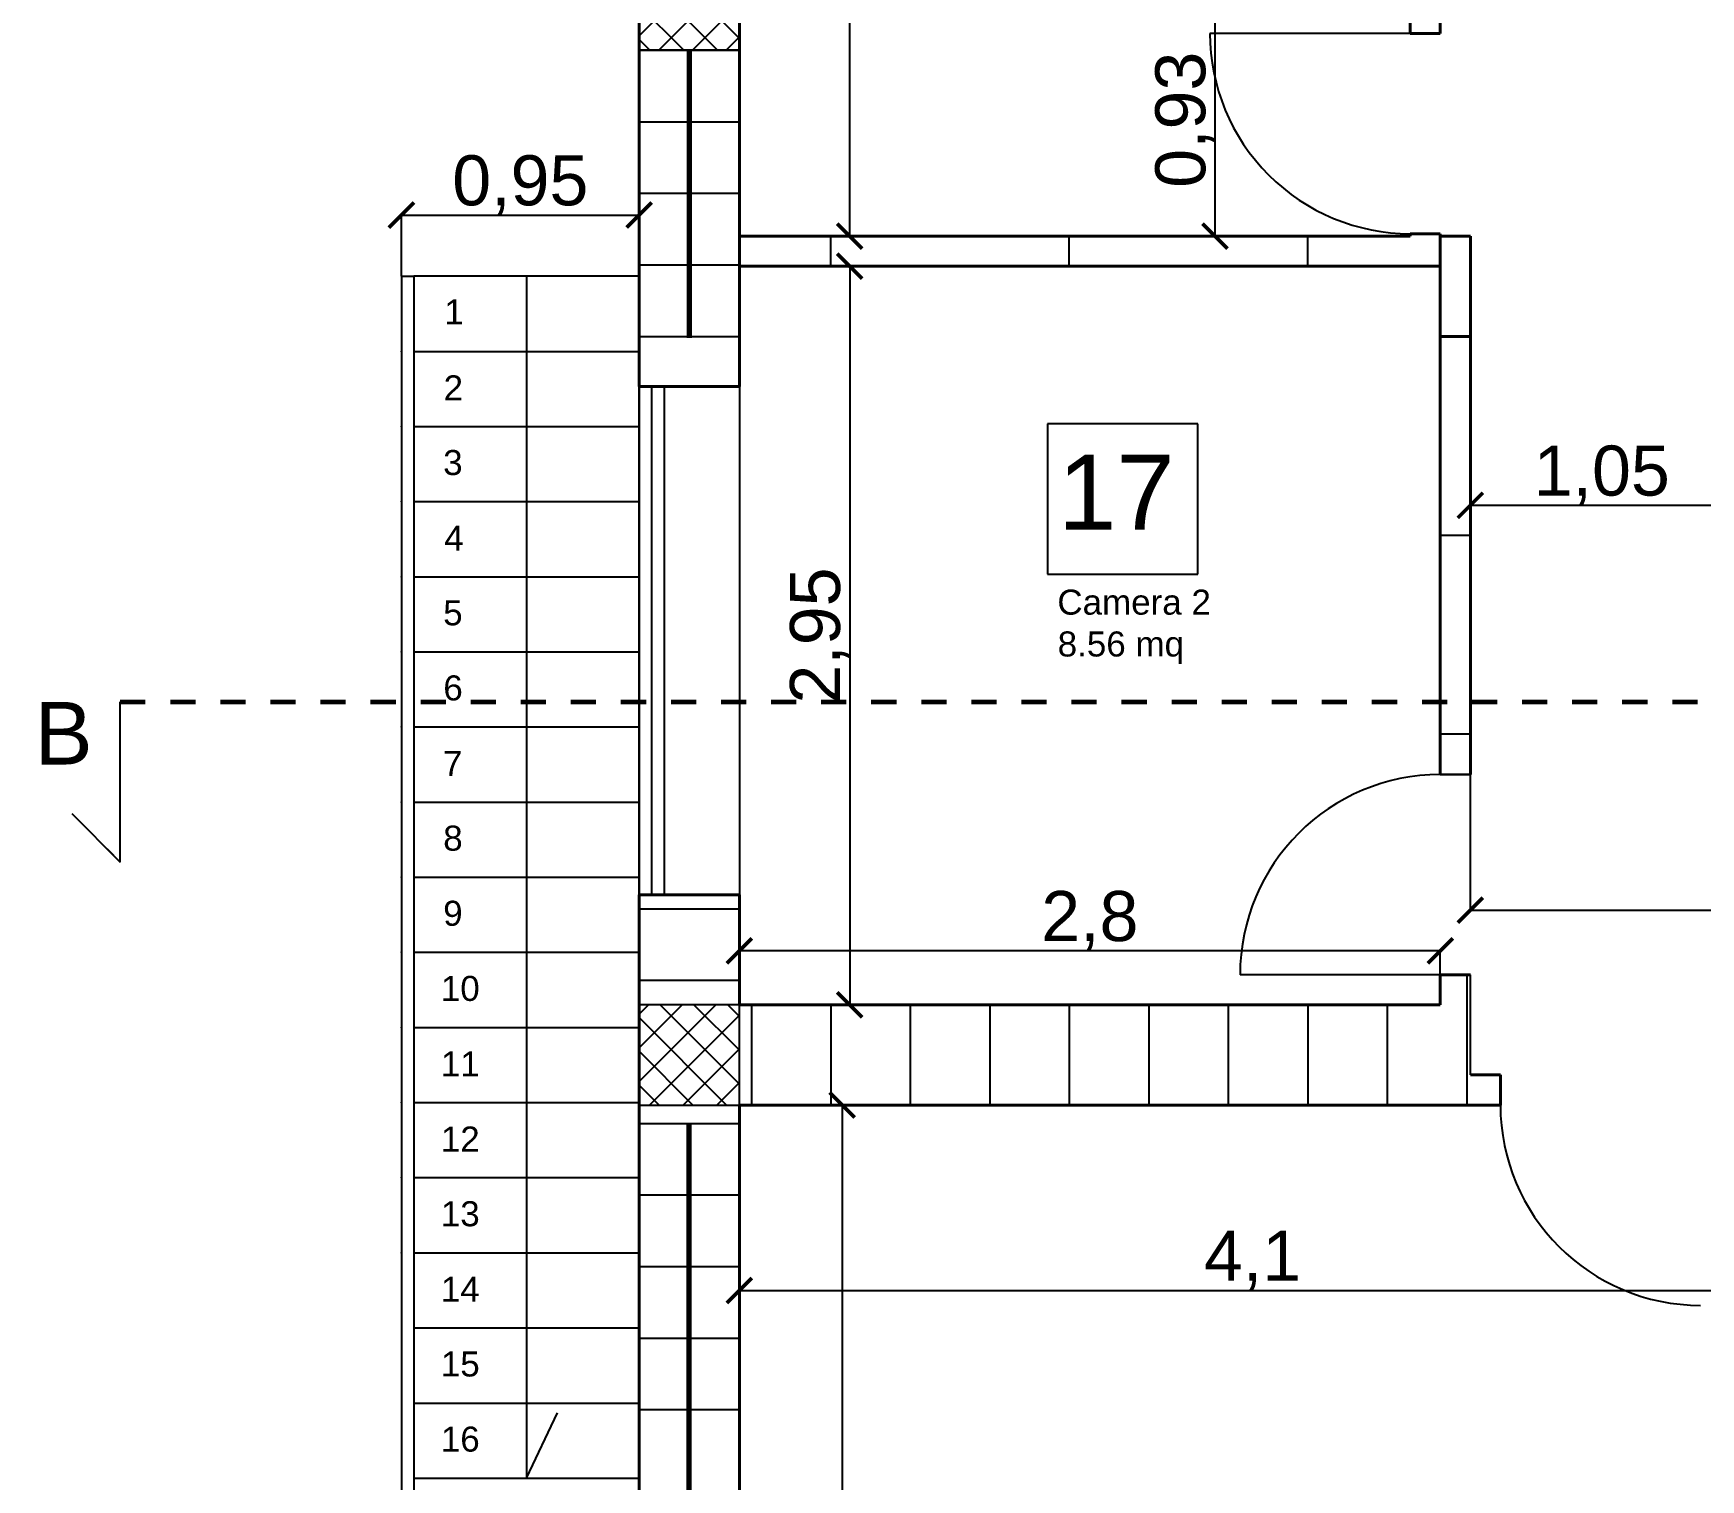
# Model space of a CAD drawing. Header units: millimetres. Extents: x 2459 to 3981, y 1231 to 4850.
# Drawn here: x 3661.19 to 3667.85, y 1283.42 to 1289.2 of the extents above; entities that cross this region are included whole.
import ezdxf

# ---------------------------------------------------------------- set-up
doc = ezdxf.new("R2010")
doc.units = ezdxf.units.MM
for name, pattern in [('JIS_02_0.7', [1.35, 0.75, -0.6]), ('JIS_02_1.0', [2, 1, -1]), ('TRATTEGGIATA', [0.75, 0.5, -0.25])]:
    doc.linetypes.add(name, pattern=pattern)
for name, color, linetype, lineweight in [('linee murature', 253, 'Continuous', 70), ('linee muri', 7, 'Continuous', 40), ('SEZIONI', 7, 'TRATTEGGIATA', 60)]:
    doc.layers.add(name, color=color, linetype=linetype, lineweight=lineweight)
doc.layers.add('quoteee', color=7, linetype='Continuous')
doc.styles.get("Standard").update_dxf_attribs({"font": 'arial.ttf'})
doc.dimstyles.new('Copia di ISO-25', dxfattribs={"dimtxt": 0.2, "dimasz": 0.1, "dimexe": 0, "dimexo": 0, "dimgap": 0, "dimtad": 3, "dimtxsty": 'Standard', "dimblk": 'ARCHTICK', "dimcen": -2.5, "dimclrd": 256, "dimclre": 256, "dimclrt": 256, "dimadec": 0, "dimazin": 0, "dimtfac": 1, "dimtmove": 2, "dimatfit": 3, "dimldrblk": 'ARCHTICK', "dimfxl": 1, "dimfxlon": 1, "dimtfillclr": 256, "dimlwd": -1, "dimlwe": -1, "dimarcsym": 0})

# ---------------------------------------------------------------- blocks, each defined once
blk = doc.blocks.new('_ArchTick')
at = {"color": 0, "linetype": 'ByBlock', "const_width": 0.15}
blk.add_lwpolyline([(-0.5, -0.5), (0.5, 0.5)], dxfattribs=at)
blk = doc.blocks.new('*D299')
at = {"layer": 'Defpoints', "color": 0, "lineweight": -3, "ltscale": 0.01, "transparency": 16777216}
for p in [(3664.0147, 1291.8906), (3664.4556, 1291.8906), (3664.0147, 1288.3906)]:
    blk.add_point(p, dxfattribs=at)
at = {"layer": 'quoteee', "ltscale": 0.01, "transparency": 16777216}
for p, q in [((3664.0147, 1291.8906), (3664.4556, 1291.8906)), ((3664.4556, 1288.3906), (3664.4556, 1291.8906)), ((3664.0147, 1288.3906), (3664.4556, 1288.3906))]:
    blk.add_line(p, q, dxfattribs=at)
at = {"layer": 'quoteee', "ltscale": 0.01, "transparency": 16777216, "xscale": 0.1, "yscale": 0.1, "zscale": 0.1}
for p, rotation in [((3664.4556, 1291.8906), 90), ((3664.4556, 1288.3906), 270)]:
    blk.add_blockref('_ArchTick', p, dxfattribs=dict(at, rotation=rotation))
at = {"layer": 'quoteee', "ltscale": 0.01, "transparency": 16777216, "insert": (3664.3354, 1290.1406), "char_height": 0.2, "attachment_point": 5, "rotation": 90}
blk.add_mtext('3,5', dxfattribs=at)
blk = doc.blocks.new('*D303')
at = {"layer": 'Defpoints', "color": 0, "lineweight": -3, "ltscale": 0.01, "transparency": 16777216}
for p in [(3666.9347, 1287.4906), (3667.9847, 1287.4906), (3666.9347, 1287.3156)]:
    blk.add_point(p, dxfattribs=at)
at = {"layer": 'quoteee', "ltscale": 0.01, "transparency": 16777216}
for p, q in [((3666.9347, 1287.4906), (3666.9347, 1287.3156)), ((3667.9847, 1287.4906), (3667.9847, 1287.3156)), ((3667.9847, 1287.3156), (3666.9347, 1287.3156))]:
    blk.add_line(p, q, dxfattribs=at)
at = {"layer": 'quoteee', "ltscale": 0.01, "transparency": 16777216, "xscale": 0.1, "yscale": 0.1, "zscale": 0.1, "rotation": 180}
blk.add_blockref('_ArchTick', (3666.9347, 1287.3156), dxfattribs=at)
at = {"layer": 'quoteee', "ltscale": 0.01, "transparency": 16777216, "xscale": 0.1, "yscale": 0.1, "zscale": 0.1}
blk.add_blockref('_ArchTick', (3667.9847, 1287.3156), dxfattribs=at)
at = {"layer": 'quoteee', "ltscale": 0.01, "transparency": 16777216, "insert": (3667.4597, 1287.4358), "char_height": 0.2, "attachment_point": 5}
blk.add_mtext('1,05', dxfattribs=at)
blk = doc.blocks.new('*D304')
at = {"layer": 'Defpoints', "color": 0, "lineweight": -3, "ltscale": 0.01, "transparency": 16777216}
for p in [(3664.0147, 1285.5366), (3664.0147, 1285.3206), (3666.8147, 1285.3206)]:
    blk.add_point(p, dxfattribs=at)
at = {"layer": 'quoteee', "ltscale": 0.01, "transparency": 16777216}
for p, q in [((3664.0147, 1285.3206), (3664.0147, 1285.5366)), ((3666.8147, 1285.5366), (3664.0147, 1285.5366)), ((3666.8147, 1285.3206), (3666.8147, 1285.5366))]:
    blk.add_line(p, q, dxfattribs=at)
at = {"layer": 'quoteee', "ltscale": 0.01, "transparency": 16777216, "xscale": 0.1, "yscale": 0.1, "zscale": 0.1, "rotation": 180}
blk.add_blockref('_ArchTick', (3664.0147, 1285.5366), dxfattribs=at)
at = {"layer": 'quoteee', "ltscale": 0.01, "transparency": 16777216, "xscale": 0.1, "yscale": 0.1, "zscale": 0.1}
blk.add_blockref('_ArchTick', (3666.8147, 1285.5366), dxfattribs=at)
at = {"layer": 'quoteee', "ltscale": 0.01, "transparency": 16777216, "insert": (3665.4147, 1285.6568), "char_height": 0.2, "attachment_point": 5}
blk.add_mtext('2,8', dxfattribs=at)
blk = doc.blocks.new('*D305')
at = {"layer": 'Defpoints', "color": 0, "lineweight": -3, "ltscale": 0.01, "transparency": 16777216}
for p in [(3664.0147, 1288.2706), (3664.0147, 1285.3206), (3664.4556, 1285.3206)]:
    blk.add_point(p, dxfattribs=at)
at = {"layer": 'quoteee', "ltscale": 0.01, "transparency": 16777216}
for p, q in [((3664.0147, 1288.2706), (3664.4556, 1288.2706)), ((3664.4556, 1288.2706), (3664.4556, 1285.3206)), ((3664.0147, 1285.3206), (3664.4556, 1285.3206))]:
    blk.add_line(p, q, dxfattribs=at)
at = {"layer": 'quoteee', "ltscale": 0.01, "transparency": 16777216, "xscale": 0.1, "yscale": 0.1, "zscale": 0.1}
for p, rotation in [((3664.4556, 1288.2706), 90), ((3664.4556, 1285.3206), 270)]:
    blk.add_blockref('_ArchTick', p, dxfattribs=dict(at, rotation=rotation))
at = {"layer": 'quoteee', "ltscale": 0.01, "transparency": 16777216, "insert": (3664.3354, 1286.7956), "char_height": 0.2, "attachment_point": 5, "rotation": 90}
blk.add_mtext('2,95', dxfattribs=at)
blk = doc.blocks.new('*D306')
at = {"layer": 'Defpoints', "color": 0, "lineweight": -3, "ltscale": 0.01, "transparency": 16777216}
for p in [(3664.0147, 1284.9206), (3664.0147, 1280.4706), (3664.4251, 1280.4706)]:
    blk.add_point(p, dxfattribs=at)
at = {"layer": 'quoteee', "ltscale": 0.01, "transparency": 16777216}
for p, q in [((3664.0147, 1284.9206), (3664.4251, 1284.9206)), ((3664.4251, 1284.9206), (3664.4251, 1280.4706)), ((3664.0147, 1280.4706), (3664.4251, 1280.4706))]:
    blk.add_line(p, q, dxfattribs=at)
at = {"layer": 'quoteee', "ltscale": 0.01, "transparency": 16777216, "xscale": 0.1, "yscale": 0.1, "zscale": 0.1}
for p, rotation in [((3664.4251, 1284.9206), 90), ((3664.4251, 1280.4706), 270)]:
    blk.add_blockref('_ArchTick', p, dxfattribs=dict(at, rotation=rotation))
at = {"layer": 'quoteee', "ltscale": 0.01, "transparency": 16777216, "insert": (3664.3054, 1282.6956), "char_height": 0.2, "attachment_point": 5, "rotation": 90}
blk.add_mtext('4,45', dxfattribs=at)
blk = doc.blocks.new('*D186')
at = {"layer": 'Defpoints', "color": 0, "lineweight": -3, "ltscale": 0.01, "transparency": 16777216}
for p in [(3664.0147, 1284.1799), (3668.1147, 1284.1799), (3668.1147, 1284.1799)]:
    blk.add_point(p, dxfattribs=at)
at = {"layer": 'quoteee', "ltscale": 0.01, "transparency": 16777216}
blk.add_line((3664.0147, 1284.1799), (3668.1147, 1284.1799), dxfattribs=at)
at = {"layer": 'quoteee', "ltscale": 0.01, "transparency": 16777216, "xscale": 0.1, "yscale": 0.1, "zscale": 0.1, "rotation": 180}
blk.add_blockref('_ArchTick', (3664.0147, 1284.1799), dxfattribs=at)
at = {"layer": 'quoteee', "ltscale": 0.01, "transparency": 16777216, "xscale": 0.1, "yscale": 0.1, "zscale": 0.1}
blk.add_blockref('_ArchTick', (3668.1147, 1284.1799), dxfattribs=at)
at = {"layer": 'quoteee', "ltscale": 0.01, "transparency": 16777216, "insert": (3666.0647, 1284.3001), "char_height": 0.2, "attachment_point": 5}
blk.add_mtext('4,1', dxfattribs=at)
blk = doc.blocks.new('*D188')
at = {"layer": 'Defpoints', "color": 0, "lineweight": -3, "ltscale": 0.01, "transparency": 16777216}
for p in [(3666.9347, 1286.4985), (3671.7047, 1286.4985), (3671.7047, 1285.6985)]:
    blk.add_point(p, dxfattribs=at)
at = {"layer": 'quoteee', "ltscale": 0.01, "transparency": 16777216}
for p, q in [((3666.9347, 1286.4985), (3666.9347, 1285.6985)), ((3671.7047, 1286.4985), (3671.7047, 1285.6985)), ((3666.9347, 1285.6985), (3671.7047, 1285.6985))]:
    blk.add_line(p, q, dxfattribs=at)
at = {"layer": 'quoteee', "ltscale": 0.01, "transparency": 16777216, "xscale": 0.1, "yscale": 0.1, "zscale": 0.1, "rotation": 180}
blk.add_blockref('_ArchTick', (3666.9347, 1285.6985), dxfattribs=at)
at = {"layer": 'quoteee', "ltscale": 0.01, "transparency": 16777216, "xscale": 0.1, "yscale": 0.1, "zscale": 0.1}
blk.add_blockref('_ArchTick', (3671.7047, 1285.6985), dxfattribs=at)
at = {"layer": 'quoteee', "ltscale": 0.01, "transparency": 16777216, "insert": (3669.3197, 1285.8183), "char_height": 0.2, "attachment_point": 5}
blk.add_mtext('4,77', dxfattribs=at)
blk = doc.blocks.new('*D403')
at = {"layer": 'Defpoints', "color": 0, "lineweight": -3, "transparency": 16777216}
for p in [(3665.9147, 1289.3206), (3665.9147, 1288.3906), (3665.9147, 1288.3906)]:
    blk.add_point(p, dxfattribs=at)
at = {"layer": 'quoteee', "transparency": 16777216}
blk.add_line((3665.9147, 1289.3206), (3665.9147, 1288.3906), dxfattribs=at)
at = {"layer": 'quoteee', "transparency": 16777216, "xscale": 0.1, "yscale": 0.1, "zscale": 0.1}
for p, rotation in [((3665.9147, 1289.3206), 90), ((3665.9147, 1288.3906), 270)]:
    blk.add_blockref('_ArchTick', p, dxfattribs=dict(at, rotation=rotation))
at = {"layer": 'quoteee', "transparency": 16777216, "insert": (3665.7946, 1288.8556), "char_height": 0.2, "attachment_point": 5, "rotation": 90}
blk.add_mtext('0,93', dxfattribs=at)
blk = doc.blocks.new('*D453')
at = {"layer": 'Defpoints', "color": 0, "lineweight": -3, "transparency": 16777216}
for p in [(3663.6147, 1288.4748), (3662.6647, 1288.2306), (3663.6147, 1288.2306)]:
    blk.add_point(p, dxfattribs=at)
at = {"layer": 'quoteee', "transparency": 16777216}
for p, q in [((3662.6647, 1288.2306), (3662.6647, 1288.4748)), ((3662.6647, 1288.4748), (3663.6147, 1288.4748)), ((3663.6147, 1288.2306), (3663.6147, 1288.4748))]:
    blk.add_line(p, q, dxfattribs=at)
at = {"layer": 'quoteee', "transparency": 16777216, "xscale": 0.1, "yscale": 0.1, "zscale": 0.1, "rotation": 180}
blk.add_blockref('_ArchTick', (3662.6647, 1288.4748), dxfattribs=at)
at = {"layer": 'quoteee', "transparency": 16777216, "xscale": 0.1, "yscale": 0.1, "zscale": 0.1}
blk.add_blockref('_ArchTick', (3663.6147, 1288.4748), dxfattribs=at)
at = {"layer": 'quoteee', "transparency": 16777216, "insert": (3663.1397, 1288.595), "char_height": 0.2, "attachment_point": 5}
blk.add_mtext('0,95', dxfattribs=at)
blk = doc.blocks.new('*D456')
at = {"layer": 'Defpoints', "color": 0, "lineweight": -3, "transparency": 16777216}
for p in [(3663.6147, 1289.6606), (3659.6977, 1287.7906), (3663.6147, 1287.7906)]:
    blk.add_point(p, dxfattribs=at)
at = {"layer": 'quoteee', "transparency": 16777216}
for p, q in [((3660.6977, 1289.6606), (3659.6977, 1289.6606)), ((3659.6977, 1289.6606), (3659.6977, 1287.7906)), ((3660.6977, 1287.7906), (3659.6977, 1287.7906))]:
    blk.add_line(p, q, dxfattribs=at)
at = {"layer": 'quoteee', "transparency": 16777216, "xscale": 0.1, "yscale": 0.1, "zscale": 0.1}
for p, rotation in [((3659.6977, 1289.6606), 90), ((3659.6977, 1287.7906), 270)]:
    blk.add_blockref('_ArchTick', p, dxfattribs=dict(at, rotation=rotation))
at = {"layer": 'quoteee', "transparency": 16777216, "insert": (3659.5775, 1288.7256), "char_height": 0.2, "attachment_point": 5, "rotation": 90}
blk.add_mtext('1,87', dxfattribs=at)
blk = doc.blocks.new('*D457')
at = {"layer": 'Defpoints', "color": 0, "lineweight": -3, "transparency": 16777216}
for p in [(3663.6147, 1287.7906), (3659.6977, 1285.7606), (3663.6147, 1285.7606)]:
    blk.add_point(p, dxfattribs=at)
at = {"layer": 'quoteee', "transparency": 16777216}
for p, q in [((3660.6977, 1287.7906), (3659.6977, 1287.7906)), ((3659.6977, 1287.7906), (3659.6977, 1285.7606)), ((3660.6977, 1285.7606), (3659.6977, 1285.7606))]:
    blk.add_line(p, q, dxfattribs=at)
at = {"layer": 'quoteee', "transparency": 16777216, "xscale": 0.1, "yscale": 0.1, "zscale": 0.1}
for p, rotation in [((3659.6977, 1287.7906), 90), ((3659.6977, 1285.7606), 270)]:
    blk.add_blockref('_ArchTick', p, dxfattribs=dict(at, rotation=rotation))
at = {"layer": 'quoteee', "transparency": 16777216, "insert": (3659.5775, 1286.7756), "char_height": 0.2, "attachment_point": 5, "rotation": 90}
blk.add_mtext('2,03', dxfattribs=at)
blk = doc.blocks.new('*D458')
at = {"layer": 'Defpoints', "color": 0, "lineweight": -3, "transparency": 16777216}
for p in [(3663.6647, 1285.7606), (3659.6977, 1280.0706), (3663.6147, 1280.0706)]:
    blk.add_point(p, dxfattribs=at)
at = {"layer": 'quoteee', "transparency": 16777216}
for p, q in [((3660.6977, 1285.7606), (3659.6977, 1285.7606)), ((3659.6977, 1285.7606), (3659.6977, 1280.0706)), ((3660.6977, 1280.0706), (3659.6977, 1280.0706))]:
    blk.add_line(p, q, dxfattribs=at)
at = {"layer": 'quoteee', "transparency": 16777216, "xscale": 0.1, "yscale": 0.1, "zscale": 0.1}
for p, rotation in [((3659.6977, 1285.7606), 90), ((3659.6977, 1280.0706), 270)]:
    blk.add_blockref('_ArchTick', p, dxfattribs=dict(at, rotation=rotation))
at = {"layer": 'quoteee', "transparency": 16777216, "insert": (3659.5775, 1282.9156), "char_height": 0.2, "attachment_point": 5, "rotation": 90}
blk.add_mtext('5,69', dxfattribs=at)
blk = doc.blocks.new('*D459')
at = {"layer": 'Defpoints', "color": 0, "lineweight": -3, "transparency": 16777216}
for p in [(3658.6421, 1292.2906), (3663.6147, 1292.2906), (3663.6147, 1280.0706)]:
    blk.add_point(p, dxfattribs=at)
at = {"layer": 'quoteee', "transparency": 16777216}
for p, q in [((3659.6421, 1292.2906), (3658.6421, 1292.2906)), ((3658.6421, 1280.0706), (3658.6421, 1292.2906)), ((3659.6421, 1280.0706), (3658.6421, 1280.0706))]:
    blk.add_line(p, q, dxfattribs=at)
at = {"layer": 'quoteee', "transparency": 16777216, "xscale": 0.1, "yscale": 0.1, "zscale": 0.1}
for p, rotation in [((3658.6421, 1292.2906), 90), ((3658.6421, 1280.0706), 270)]:
    blk.add_blockref('_ArchTick', p, dxfattribs=dict(at, rotation=rotation))
at = {"layer": 'quoteee', "transparency": 16777216, "insert": (3658.5219, 1286.1806), "char_height": 0.2, "attachment_point": 5, "rotation": 90}
blk.add_mtext('12,22', dxfattribs=at)
blk = doc.blocks.new('*D460')
at = {"layer": 'Defpoints', "color": 0, "lineweight": -3, "transparency": 16777216}
for p in [(3656.4686, 1292.2906), (3663.6147, 1292.2906), (3662.5959, 1278.1925)]:
    blk.add_point(p, dxfattribs=at)
at = {"layer": 'quoteee', "transparency": 16777216}
for p, q in [((3657.4686, 1292.2906), (3656.4686, 1292.2906)), ((3656.4686, 1278.1925), (3656.4686, 1292.2906)), ((3657.4686, 1278.1925), (3656.4686, 1278.1925))]:
    blk.add_line(p, q, dxfattribs=at)
at = {"layer": 'quoteee', "transparency": 16777216, "xscale": 0.1, "yscale": 0.1, "zscale": 0.1}
for p, rotation in [((3656.4686, 1292.2906), 90), ((3656.4686, 1278.1925), 270)]:
    blk.add_blockref('_ArchTick', p, dxfattribs=dict(at, rotation=rotation))
at = {"layer": 'quoteee', "transparency": 16777216, "insert": (3656.3484, 1285.2415), "char_height": 0.2, "attachment_point": 5, "rotation": 90}
blk.add_mtext('14,1', dxfattribs=at)

msp = doc.modelspace()

# ---------------------------------------------------------------- hatches: boundary and pattern name
h = msp.add_hatch()
h.set_pattern_fill('ANSI37', color=256, scale=0.03)
h.paths.add_polyline_path([(3671.964742, 1287.791736), (3671.564742, 1287.791736), (3671.564742, 1287.391736), (3671.964742, 1287.391736)])
h.paths.add_polyline_path([(3664.014742, 1292.290565), (3663.614742, 1292.290565), (3663.614742, 1291.890565), (3664.014742, 1291.890565)])
h.paths.add_polyline_path([(3667.024742, 1292.290565), (3666.624742, 1292.290565), (3666.624742, 1291.890565), (3667.024742, 1291.890565)])
h.paths.add_polyline_path([(3670.004742, 1291.890565), (3670.404742, 1291.890565), (3670.404742, 1292.290565), (3670.004742, 1292.290565)])
h.paths.add_polyline_path([(3670.004742, 1289.134637), (3670.404742, 1289.134637), (3670.404742, 1289.534637), (3670.004742, 1289.534637)])
h.paths.add_polyline_path([(3664.014742, 1289.534637), (3663.614742, 1289.534637), (3663.614742, 1289.134637), (3664.014742, 1289.134637)])
h.paths.add_polyline_path([(3670.004742, 1284.920565), (3670.404742, 1284.920565), (3670.404742, 1285.320565), (3670.004742, 1285.320565)])
h.paths.add_polyline_path([(3668.374742, 1285.320565), (3667.974742, 1285.320565), (3667.974742, 1284.920565), (3668.374742, 1284.920565)])
h.paths.add_polyline_path([(3663.614742, 1285.320565), (3663.614742, 1284.920565), (3664.014742, 1284.920565), (3664.014742, 1285.320565)])
h.paths.add_polyline_path([(3671.969742, 1280.470565), (3671.559742, 1280.470565), (3671.559742, 1280.070565), (3671.969742, 1280.070565)])
h.paths.add_polyline_path([(3668.374742, 1280.470565), (3667.974742, 1280.470565), (3667.974742, 1280.070565), (3668.374742, 1280.070565)])
h.paths.add_polyline_path([(3664.014742, 1280.070565), (3664.014742, 1280.470565), (3663.614742, 1280.470565), (3663.614742, 1280.070565)])

# ---------------------------------------------------------------- linework, layer by layer
at = {"linetype": 'Continuous'}
for p, q in [((3663.614742, 1289.660565), (3663.614742, 1287.790565)), ((3664.014742, 1289.660565), (3664.014742, 1288.390565)), ((3663.614742, 1289.534637), (3663.614742, 1289.134637)), ((3664.014742, 1289.134637), (3664.014742, 1289.534637)), ((3666.694742, 1289.200565), (3665.894742, 1289.200565)), ((3666.814742, 1289.200565), (3666.694742, 1289.200565)), ((3663.614742, 1289.134637), (3664.014742, 1289.134637)), ((3663.614742, 1289.134637), (3664.014742, 1289.134637)), ((3663.614742, 1287.790565), (3663.614742, 1289.134637)), ((3663.614742, 1289.133465), (3664.014742, 1289.133465)), ((3663.614742, 1289.133465), (3664.014742, 1289.133465)), ((3664.014742, 1289.134637), (3664.014742, 1287.790565)), ((3663.614742, 1288.847715), (3664.014742, 1288.847715)), ((3663.614742, 1288.847715), (3664.014742, 1288.847715)), ((3663.614742, 1288.561965), (3664.014742, 1288.561965)), ((3663.614742, 1288.561965), (3664.014742, 1288.561965)), ((3664.014742, 1288.270565), (3664.014742, 1288.390565)), ((3664.014742, 1288.390565), (3664.014742, 1288.270565)), ((3664.014742, 1288.390565), (3666.694742, 1288.390565)), ((3664.380169, 1288.270565), (3664.380169, 1288.390565)), ((3664.380169, 1288.270565), (3664.380169, 1288.390565)), ((3665.332669, 1288.270565), (3665.332669, 1288.390565)), ((3665.332669, 1288.270565), (3665.332669, 1288.390565)), ((3666.285169, 1288.270565), (3666.285169, 1288.390565)), ((3666.285169, 1288.270565), (3666.285169, 1288.390565)), ((3666.694742, 1288.390565), (3666.694742, 1288.400565)), ((3666.694742, 1288.400565), (3666.814742, 1288.400565)), ((3666.814742, 1288.400565), (3666.814742, 1288.270565)), ((3662.664742, 1288.230565), (3662.664742, 1283.19229)), ((3662.664742, 1288.230565), (3662.714742, 1288.230565)), ((3663.614742, 1288.230565), (3662.714742, 1288.230565)), ((3662.714742, 1288.230565), (3662.714742, 1283.164177)), ((3663.164742, 1288.230565), (3663.164742, 1283.430565)), ((3663.614742, 1288.276215), (3664.014742, 1288.276215)), ((3663.614742, 1288.276215), (3664.014742, 1288.276215)), ((3663.614742, 1288.240565), (3663.614742, 1288.230565)), ((3664.014742, 1288.270565), (3664.014742, 1287.790565)), ((3666.814742, 1288.270565), (3664.014742, 1288.270565)), ((3663.614742, 1287.990465), (3664.014742, 1287.990465)), ((3663.614742, 1287.990465), (3664.014742, 1287.990465)), ((3666.814742, 1287.990465), (3666.934742, 1287.990465)), ((3662.714742, 1287.930565), (3663.614742, 1287.930565)), ((3663.614742, 1287.790565), (3664.014742, 1287.790565)), ((3663.614742, 1287.790565), (3663.614742, 1285.760565)), ((3663.614742, 1287.790565), (3664.014742, 1287.790565)), ((3663.614742, 1285.760565), (3663.614742, 1287.790565)), ((3663.614742, 1285.760565), (3663.614742, 1287.790565)), ((3663.614742, 1287.790565), (3664.014742, 1287.790565)), ((3664.014742, 1287.790565), (3663.614742, 1287.790565)), ((3663.664742, 1287.790565), (3663.714742, 1287.790565)), ((3663.664742, 1285.760565), (3663.664742, 1287.790565)), ((3663.714742, 1287.790565), (3663.714742, 1285.760565)), ((3664.014742, 1287.790565), (3664.014742, 1285.760565)), ((3664.014742, 1287.790565), (3664.014742, 1285.760565)), ((3664.014742, 1287.790565), (3664.014742, 1285.760565)), ((3662.714742, 1287.630565), (3663.614742, 1287.630565)), ((3665.845673, 1287.640894), (3665.245673, 1287.640894)), ((3665.245673, 1287.640894), (3665.245673, 1287.040894)), ((3665.845673, 1287.040894), (3665.845673, 1287.640894)), ((3662.714742, 1287.330565), (3663.614742, 1287.330565)), ((3666.814742, 1287.196715), (3666.934742, 1287.196715)), ((3666.814742, 1287.196715), (3666.934742, 1287.196715)), ((3662.714742, 1287.030565), (3663.614742, 1287.030565)), ((3665.245673, 1287.040894), (3665.845673, 1287.040894)), ((3662.714742, 1286.730565), (3663.614742, 1286.730565)), ((3662.714742, 1286.430565), (3663.614742, 1286.430565)), ((3666.814742, 1286.402965), (3666.934742, 1286.402965)), ((3666.814742, 1286.402965), (3666.934742, 1286.402965)), ((3666.934742, 1286.240565), (3666.814742, 1286.240565)), ((3666.814742, 1286.240565), (3666.934742, 1286.240565)), ((3662.714742, 1286.130565), (3663.614742, 1286.130565)), ((3662.714742, 1285.830565), (3663.614742, 1285.830565)), ((3663.614742, 1285.760565), (3664.014742, 1285.760565)), ((3663.614742, 1285.760565), (3663.614742, 1280.070565)), ((3664.014742, 1285.760565), (3663.614742, 1285.760565)), ((3664.014742, 1285.760565), (3663.614742, 1285.760565)), ((3663.614742, 1285.760565), (3664.014742, 1285.760565)), ((3663.614742, 1285.320565), (3663.614742, 1285.760565)), ((3663.614742, 1285.704465), (3664.014742, 1285.704465)), ((3663.614742, 1285.704465), (3664.014742, 1285.704465)), ((3663.714742, 1285.760565), (3663.664742, 1285.760565)), ((3664.014742, 1285.760565), (3664.014742, 1285.320565)), ((3664.014742, 1285.760565), (3664.014742, 1285.320565)), ((3662.714742, 1285.530565), (3663.614742, 1285.530565)), ((3666.814742, 1285.440565), (3666.014742, 1285.440565)), ((3666.934742, 1285.440565), (3666.814742, 1285.440565)), ((3666.920169, 1285.440565), (3666.920169, 1284.920565)), ((3666.920169, 1285.440565), (3666.920169, 1284.920565)), ((3663.614742, 1285.418715), (3664.014742, 1285.418715)), ((3663.614742, 1285.418715), (3664.014742, 1285.418715)), ((3664.014742, 1285.320565), (3663.614742, 1285.320565)), ((3663.614742, 1285.320565), (3663.614742, 1284.920565)), ((3664.014742, 1285.320565), (3663.614742, 1285.320565)), ((3664.014742, 1284.920565), (3664.014742, 1285.320565)), ((3664.062669, 1285.320565), (3664.062669, 1284.920565)), ((3664.062669, 1285.320565), (3664.062669, 1284.920565)), ((3664.380169, 1285.320565), (3664.380169, 1284.920565)), ((3664.380169, 1285.320565), (3664.380169, 1284.920565)), ((3664.697669, 1285.320565), (3664.697669, 1284.920565)), ((3664.697669, 1285.320565), (3664.697669, 1284.920565)), ((3665.015169, 1285.320565), (3665.015169, 1284.920565)), ((3665.015169, 1285.320565), (3665.015169, 1284.920565)), ((3665.332669, 1285.320565), (3665.332669, 1284.920565)), ((3665.332669, 1285.320565), (3665.332669, 1284.920565)), ((3665.650169, 1285.320565), (3665.650169, 1284.920565)), ((3665.650169, 1285.320565), (3665.650169, 1284.920565)), ((3665.967669, 1285.320565), (3665.967669, 1284.920565)), ((3665.967669, 1285.320565), (3665.967669, 1284.920565)), ((3666.285169, 1285.320565), (3666.285169, 1284.920565)), ((3666.285169, 1285.320565), (3666.285169, 1284.920565)), ((3666.602669, 1285.320565), (3666.602669, 1284.920565)), ((3666.602669, 1285.320565), (3666.602669, 1284.920565)), ((3662.714742, 1285.230565), (3663.614742, 1285.230565)), ((3662.714742, 1284.930565), (3663.614742, 1284.930565)), ((3663.614742, 1284.920565), (3664.014742, 1284.920565)), ((3663.614742, 1284.920565), (3664.014742, 1284.920565)), ((3663.614742, 1280.470565), (3663.614742, 1284.920565)), ((3664.014742, 1284.920565), (3664.014742, 1280.470565)), ((3664.014742, 1284.920565), (3664.014742, 1280.470565)), ((3663.614742, 1284.847215), (3664.014742, 1284.847215)), ((3663.614742, 1284.847215), (3664.014742, 1284.847215)), ((3662.714742, 1284.630565), (3663.614742, 1284.630565)), ((3663.614742, 1284.561465), (3664.014742, 1284.561465)), ((3663.614742, 1284.561465), (3664.014742, 1284.561465)), ((3662.714742, 1284.330565), (3663.614742, 1284.330565)), ((3663.614742, 1284.275715), (3664.014742, 1284.275715)), ((3663.614742, 1284.275715), (3664.014742, 1284.275715)), ((3662.714742, 1284.030565), (3663.614742, 1284.030565)), ((3663.614742, 1283.989965), (3664.014742, 1283.989965)), ((3663.614742, 1283.989965), (3664.014742, 1283.989965)), ((3662.714742, 1283.730565), (3663.614742, 1283.730565)), ((3663.614742, 1283.704215), (3664.014742, 1283.704215)), ((3663.614742, 1283.704215), (3664.014742, 1283.704215)), ((3663.164742, 1283.430565), (3663.288556, 1283.691269)), ((3662.714742, 1283.430565), (3663.614742, 1283.430565))]:
    msp.add_line(p, q, dxfattribs=at)
for p, q in [((3663.614742, 1289.534637), (3663.614742, 1289.134637)), ((3664.014742, 1289.134637), (3664.014742, 1289.534637)), ((3666.694742, 1289.200565), (3665.894742, 1289.200565)), ((3663.614742, 1289.134637), (3664.014742, 1289.134637)), ((3663.614742, 1289.134637), (3664.014742, 1289.134637)), ((3664.014742, 1288.270565), (3664.014742, 1288.390565)), ((3664.014742, 1288.390565), (3664.014742, 1288.270565)), ((3662.664742, 1288.230565), (3662.664742, 1283.19229)), ((3662.664742, 1288.230565), (3662.714742, 1288.230565)), ((3663.614742, 1288.230565), (3662.714742, 1288.230565)), ((3662.714742, 1288.230565), (3662.714742, 1283.164177)), ((3663.164742, 1288.230565), (3663.164742, 1283.430565)), ((3663.614742, 1288.240565), (3663.614742, 1288.230565)), ((3662.714742, 1287.930565), (3663.614742, 1287.930565)), ((3663.614742, 1287.790565), (3664.014742, 1287.790565)), ((3663.614742, 1287.790565), (3663.614742, 1285.760565)), ((3663.614742, 1287.790565), (3664.014742, 1287.790565)), ((3663.614742, 1285.760565), (3663.614742, 1287.790565)), ((3663.614742, 1285.760565), (3663.614742, 1287.790565)), ((3663.614742, 1287.790565), (3664.014742, 1287.790565)), ((3663.664742, 1287.790565), (3663.714742, 1287.790565)), ((3663.664742, 1285.760565), (3663.664742, 1287.790565)), ((3663.714742, 1287.790565), (3663.714742, 1285.760565)), ((3664.014742, 1287.790565), (3664.014742, 1285.760565)), ((3664.014742, 1287.790565), (3664.014742, 1285.760565)), ((3664.014742, 1287.790565), (3664.014742, 1285.760565)), ((3662.714742, 1287.630565), (3663.614742, 1287.630565)), ((3665.845673, 1287.640894), (3665.245673, 1287.640894)), ((3665.245673, 1287.640894), (3665.245673, 1287.040894)), ((3665.845673, 1287.040894), (3665.845673, 1287.640894)), ((3662.714742, 1287.330565), (3663.614742, 1287.330565)), ((3662.714742, 1287.030565), (3663.614742, 1287.030565)), ((3665.245673, 1287.040894), (3665.845673, 1287.040894)), ((3662.714742, 1286.730565), (3663.614742, 1286.730565)), ((3662.714742, 1286.430565), (3663.614742, 1286.430565)), ((3666.934742, 1286.240565), (3666.814742, 1286.240565)), ((3666.814742, 1286.240565), (3666.934742, 1286.240565)), ((3662.714742, 1286.130565), (3663.614742, 1286.130565)), ((3662.714742, 1285.830565), (3663.614742, 1285.830565)), ((3663.614742, 1285.760565), (3664.014742, 1285.760565)), ((3663.614742, 1285.760565), (3663.614742, 1280.070565)), ((3664.014742, 1285.760565), (3663.614742, 1285.760565)), ((3664.014742, 1285.760565), (3663.614742, 1285.760565)), ((3663.714742, 1285.760565), (3663.664742, 1285.760565)), ((3664.014742, 1285.760565), (3664.014742, 1285.320565)), ((3662.714742, 1285.530565), (3663.614742, 1285.530565)), ((3666.814742, 1285.440565), (3666.014742, 1285.440565)), ((3664.014742, 1285.320565), (3663.614742, 1285.320565)), ((3664.014742, 1285.320565), (3663.614742, 1285.320565)), ((3664.014742, 1284.920565), (3664.014742, 1285.320565)), ((3662.714742, 1285.230565), (3663.614742, 1285.230565)), ((3662.714742, 1284.930565), (3663.614742, 1284.930565)), ((3663.614742, 1284.920565), (3664.014742, 1284.920565)), ((3663.614742, 1284.920565), (3664.014742, 1284.920565)), ((3662.714742, 1284.630565), (3663.614742, 1284.630565)), ((3662.714742, 1284.330565), (3663.614742, 1284.330565)), ((3662.714742, 1284.030565), (3663.614742, 1284.030565)), ((3662.714742, 1283.730565), (3663.614742, 1283.730565)), ((3663.164742, 1283.430565), (3663.288556, 1283.691269)), ((3662.714742, 1283.430565), (3663.614742, 1283.430565))]:
    msp.add_line(p, q)
at = {"linetype": 'Continuous', "ltscale": 0.01}
for p, q in [((3666.694742, 1289.320565), (3666.694742, 1289.200565)), ((3666.814742, 1289.200565), (3666.814742, 1289.320565)), ((3666.694742, 1289.200565), (3666.814742, 1289.200565)), ((3666.814742, 1288.390565), (3666.934742, 1288.390565)), ((3666.934742, 1288.390565), (3666.934742, 1286.240565)), ((3666.814742, 1288.270565), (3666.814742, 1286.240565)), ((3661.541823, 1285.890762), (3661.541823, 1286.530565)), ((3661.347732, 1286.084852), (3661.541823, 1285.890762)), ((3666.814742, 1285.440565), (3666.814742, 1285.320565)), ((3666.814742, 1285.320565), (3666.814742, 1285.440565)), ((3666.814742, 1285.440565), (3666.934742, 1285.440565)), ((3666.814742, 1285.440565), (3666.934742, 1285.440565)), ((3666.934742, 1285.040565), (3666.934742, 1285.440565)), ((3666.814742, 1285.320565), (3664.014742, 1285.320565)), ((3666.934742, 1285.040565), (3667.054742, 1285.040565)), ((3667.054742, 1285.040565), (3667.054742, 1284.920565)), ((3664.014742, 1284.920565), (3667.054742, 1284.920565))]:
    msp.add_line(p, q, dxfattribs=at)
at = {"linetype": 'JIS_02_1.0', "ltscale": 0.01}
for p, q in [((3661.541823, 1285.890762), (3661.541823, 1286.530565)), ((3661.347732, 1286.084852), (3661.541823, 1285.890762))]:
    msp.add_line(p, q, dxfattribs=at)
at = {"ltscale": 0.01}
msp.add_line((3666.934742, 1285.040565), (3666.934742, 1285.440565), dxfattribs=at)
at = {"linetype": 'Continuous'}
for centre, start, end in [((3666.694742, 1289.200565), 180, 270.0000009), ((3666.814742, 1285.440565), 90, 180), ((3667.854742, 1284.920565), 180, 270)]:
    msp.add_arc(centre, 0.8, start, end, dxfattribs=at)
for centre, start, end in [((3666.694742, 1289.200565), 180, 270.0000009), ((3666.814742, 1285.440565), 90, 180), ((3667.854742, 1284.920565), 180, 270)]:
    msp.add_arc(centre, 0.8, start, end)
for p in [(3662.664742, 1287.930565), (3662.664742, 1287.630565), (3662.664742, 1287.330565), (3662.664742, 1287.030565), (3662.664742, 1286.730565), (3662.664742, 1286.430565), (3662.664742, 1286.130565), (3662.664742, 1285.830565), (3662.664742, 1285.530565), (3662.664742, 1285.230565), (3662.664742, 1284.930565), (3662.664742, 1284.630565), (3662.664742, 1284.330565)]:
    msp.add_point(p, dxfattribs=at)
for p in [(3662.664742, 1287.930565), (3662.664742, 1287.630565), (3662.664742, 1287.330565), (3662.664742, 1287.030565), (3662.664742, 1286.730565), (3662.664742, 1286.430565), (3662.664742, 1286.130565), (3662.664742, 1285.830565), (3662.664742, 1285.530565), (3662.664742, 1285.230565), (3662.664742, 1284.930565), (3662.664742, 1284.630565), (3662.664742, 1284.330565)]:
    msp.add_point(p)
at = {"layer": 'linee murature', "linetype": 'Continuous'}
for p, q in [((3663.814742, 1289.134637), (3663.814742, 1287.984723)), ((3663.814742, 1280.470565), (3663.814742, 1284.845502))]:
    msp.add_line(p, q, dxfattribs=at)
at = {"layer": 'linee murature', "lineweight": 70}
for p, q in [((3663.814742, 1289.134637), (3663.814742, 1287.984723)), ((3663.814742, 1280.470565), (3663.814742, 1284.845502))]:
    msp.add_line(p, q, dxfattribs=at)
at = {"layer": 'linee muri'}
for p, q in [((3663.614742, 1289.660565), (3663.614742, 1287.790565)), ((3664.014742, 1289.660565), (3664.014742, 1288.390565)), ((3666.814742, 1289.200565), (3666.694742, 1289.200565)), ((3663.614742, 1287.790565), (3663.614742, 1289.134637)), ((3664.014742, 1289.134637), (3664.014742, 1287.790565)), ((3664.014742, 1288.390565), (3666.694742, 1288.390565)), ((3666.694742, 1288.390565), (3666.694742, 1288.400565)), ((3666.694742, 1288.400565), (3666.814742, 1288.400565)), ((3666.814742, 1288.400565), (3666.814742, 1288.270565)), ((3664.014742, 1288.270565), (3664.014742, 1287.790565)), ((3666.814742, 1288.270565), (3664.014742, 1288.270565)), ((3664.014742, 1287.790565), (3663.614742, 1287.790565)), ((3663.614742, 1285.760565), (3664.014742, 1285.760565)), ((3663.614742, 1285.320565), (3663.614742, 1285.760565)), ((3664.014742, 1285.760565), (3664.014742, 1285.320565)), ((3666.934742, 1285.440565), (3666.814742, 1285.440565)), ((3663.614742, 1285.320565), (3663.614742, 1284.920565)), ((3663.614742, 1280.470565), (3663.614742, 1284.920565)), ((3664.014742, 1284.920565), (3664.014742, 1280.470565)), ((3664.014742, 1284.920565), (3664.014742, 1280.470565))]:
    msp.add_line(p, q, dxfattribs=at)
at = {"layer": 'linee muri', "ltscale": 0.01}
for p, q in [((3666.694742, 1289.320565), (3666.694742, 1289.200565)), ((3666.814742, 1289.200565), (3666.814742, 1289.320565)), ((3666.694742, 1289.200565), (3666.814742, 1289.200565)), ((3666.814742, 1288.390565), (3666.934742, 1288.390565)), ((3666.934742, 1288.390565), (3666.934742, 1286.240565)), ((3666.814742, 1288.270565), (3666.814742, 1286.240565)), ((3666.814742, 1285.440565), (3666.814742, 1285.320565)), ((3666.814742, 1285.320565), (3666.814742, 1285.440565)), ((3666.814742, 1285.440565), (3666.934742, 1285.440565)), ((3666.814742, 1285.440565), (3666.934742, 1285.440565)), ((3666.814742, 1285.320565), (3664.014742, 1285.320565)), ((3666.934742, 1285.040565), (3667.054742, 1285.040565)), ((3667.054742, 1285.040565), (3667.054742, 1284.920565)), ((3664.014742, 1284.920565), (3667.054742, 1284.920565))]:
    msp.add_line(p, q, dxfattribs=at)
at = {"layer": 'linee muri', "linetype": 'Continuous'}
msp.add_line((3666.814742, 1287.990465), (3666.934742, 1287.990465), dxfattribs=at)
at = {"layer": 'SEZIONI', "linetype": 'JIS_02_0.7', "ltscale": 0.01}
msp.add_line((3661.541823, 1286.530565), (3682.147753, 1286.530565), dxfattribs=at)

# ---------------------------------------------------------------- texts
at = {"linetype": 'Continuous'}
for s, height, p in [('1', 0.1, (3662.836065, 1288.037941)), ('2', 0.1, (3662.833352, 1287.734754)), ('3', 0.1, (3662.831578, 1287.436527)), ('17', 0.3, (3665.287479, 1287.218466)), ('4', 0.1, (3662.835671, 1287.134754)), ('Camera 2', 0.1, (3665.285014, 1286.879002)), ('5', 0.1, (3662.831647, 1286.836459)), ('8.56 mq', 0.1, (3665.28631, 1286.711926)), ('6', 0.1, (3662.832192, 1286.536459)), ('B', 0.25, (3661.198559, 1286.280565, 1)), ('7', 0.1, (3662.830828, 1286.234754)), ('8', 0.1, (3662.831783, 1285.936459)), ('9', 0.1, (3662.831647, 1285.636459)), ('10', 0.1, (3662.822233, 1285.336459)), ('11', 0.1, (3662.822233, 1285.034754)), ('12', 0.1, (3662.822233, 1284.734754)), ('13', 0.1, (3662.822233, 1284.436527)), ('14', 0.1, (3662.822233, 1284.134754)), ('15', 0.1, (3662.822233, 1283.836459)), ('16', 0.1, (3662.822233, 1283.536459))]:
    msp.add_text(s, height=height, dxfattribs=at).set_placement(p)
for s, height, p in [('1', 0.1, (3662.836065, 1288.037941)), ('2', 0.1, (3662.833352, 1287.734754)), ('3', 0.1, (3662.831578, 1287.436527)), ('17', 0.3, (3665.287479, 1287.218466)), ('4', 0.1, (3662.835671, 1287.134754)), ('Camera 2', 0.1, (3665.285014, 1286.879002)), ('5', 0.1, (3662.831647, 1286.836459)), ('8.56 mq', 0.1, (3665.28631, 1286.711926)), ('6', 0.1, (3662.832192, 1286.536459)), ('B', 0.25, (3661.198559, 1286.280565, 1)), ('7', 0.1, (3662.830828, 1286.234754)), ('8', 0.1, (3662.831783, 1285.936459)), ('9', 0.1, (3662.831647, 1285.636459)), ('10', 0.1, (3662.822233, 1285.336459)), ('11', 0.1, (3662.822233, 1285.034754)), ('12', 0.1, (3662.822233, 1284.734754)), ('13', 0.1, (3662.822233, 1284.436527)), ('14', 0.1, (3662.822233, 1284.134754)), ('15', 0.1, (3662.822233, 1283.836459)), ('16', 0.1, (3662.822233, 1283.536459))]:
    msp.add_text(s, height=height).set_placement(p)

# ---------------------------------------------------------------- dimensions: what is measured, and where the dimension line sits
at = {"layer": 'quoteee'}
for base, p1, p2, picture, middle in [((3656.468603, 1292.290565), (3662.595909, 1278.192464), (3663.614742, 1292.290565), '*D460', (3656.348412, 1285.241515)), ((3658.642105, 1292.290565), (3663.614742, 1280.070565), (3663.614742, 1292.290565), '*D459', (3658.521914, 1286.180565)), ((3659.697702, 1287.790565), (3663.614742, 1289.660565), (3663.614742, 1287.790565), '*D456', (3659.577511, 1288.725565)), ((3665.914742, 1288.390565), (3665.914742, 1289.320565), (3665.914742, 1288.390565), '*D403', (3665.794551, 1288.855565)), ((3659.697702, 1285.760565), (3663.614742, 1287.790565), (3663.614742, 1285.760565), '*D457', (3659.577511, 1286.775565)), ((3659.697702, 1280.070565), (3663.664742, 1285.760565), (3663.614742, 1280.070565), '*D458', (3659.577511, 1282.915565))]:
    dim = msp.add_linear_dim(base=base, p1=p1, p2=p2, angle=90, dimstyle='Copia di ISO-25', dxfattribs=at)
    dim.commit()
    dim.dimension.update_dxf_attribs({"geometry": picture, "text_midpoint": middle})
at = {"layer": 'quoteee', "ltscale": 0.01}
for base, p1, p2, picture, middle in [((3664.455632, 1291.890565), (3664.014742, 1288.390565), (3664.014742, 1291.890565), '*D299', (3664.335441, 1290.140565)), ((3664.455632, 1285.320565), (3664.014742, 1288.270565), (3664.014742, 1285.320565), '*D305', (3664.335441, 1286.795565)), ((3664.425141, 1280.470565), (3664.014742, 1284.920565), (3664.014742, 1280.470565), '*D306', (3664.305359, 1282.695565))]:
    dim = msp.add_linear_dim(base=base, p1=p1, p2=p2, angle=90, dimstyle='Copia di ISO-25', dxfattribs=at)
    dim.commit()
    dim.dimension.update_dxf_attribs({"geometry": picture, "text_midpoint": middle})
at = {"layer": 'quoteee'}
dim = msp.add_linear_dim(base=(3663.614742, 1288.474797), p1=(3662.664742, 1288.230565), p2=(3663.614742, 1288.230565), dimstyle='Copia di ISO-25', dxfattribs=at)
dim.commit()
dim.dimension.update_dxf_attribs({"geometry": '*D453', "text_midpoint": (3663.139742, 1288.594988)})
at = {"layer": 'quoteee', "ltscale": 0.01}
for base, p1, p2, picture, middle in [((3666.934742, 1287.315565), (3667.984742, 1287.490565), (3666.934742, 1287.490565), '*D303', (3667.459742, 1287.435756)), ((3671.704742, 1285.698521), (3666.934742, 1286.498521), (3671.704742, 1286.498521), '*D188', (3669.319742, 1285.818302)), ((3664.014742, 1285.536623), (3666.814742, 1285.320565), (3664.014742, 1285.320565), '*D304', (3665.414742, 1285.656814)), ((3668.114742, 1284.179889), (3664.014742, 1284.179889), (3668.114742, 1284.179889), '*D186', (3666.064742, 1284.30008))]:
    dim = msp.add_linear_dim(base=base, p1=p1, p2=p2, dimstyle='Copia di ISO-25', dxfattribs=at)
    dim.commit()
    dim.dimension.update_dxf_attribs({"geometry": picture, "text_midpoint": middle})

doc.saveas('drawing.dxf')
